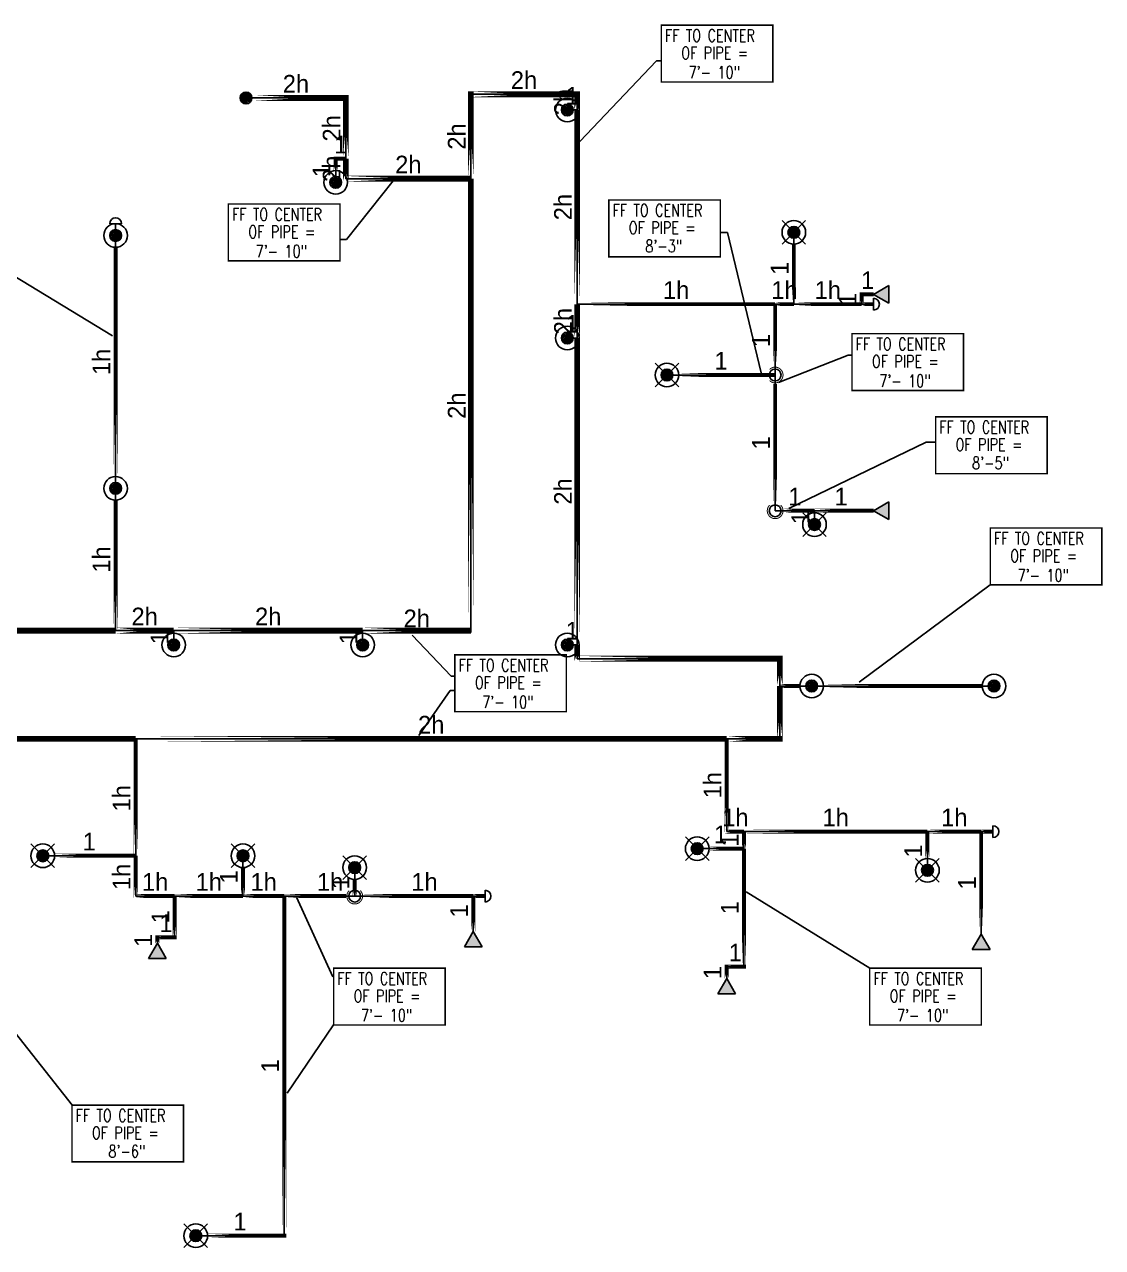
# Model space of a CAD drawing. Header units: inches. Extents: x -4476 to 3539, y -1861 to 3977.
# Drawn here: x -560 to -12, y 12 to 634 of the extents above; entities that cross this region are included whole.
import ezdxf
from ezdxf.enums import TextEntityAlignment as Align

# ---------------------------------------------------------------- set-up
doc = ezdxf.new("R2010")
doc.units = ezdxf.units.IN
doc.header["$MEASUREMENT"] = 0
for name, color, linetype in [('Coordination', 1, 'Continuous'), ('headdn', 1, 'Continuous'), ('PIPEBL', 1, 'Continuous'), ('pipemn', 1, 'Continuous'), ('PIPESPC', 1, 'Continuous'), ('spk-cap', 1, 'Continuous'), ('spk-pipedrop', 1, 'Continuous'), ('spk-piperise', 1, 'Continuous'), ('TIDYPIPE', 1, 'Continuous')]:
    doc.layers.add(name, color=color, linetype=linetype)
doc.styles.add('PDA1', font='ROMAND', dxfattribs={"width": 0.755})
doc.styles.add('PIPE', font='PIPE.SHX')
doc.dimstyles.get("Standard").update_dxf_attribs({"dimtxt": 0.18, "dimasz": 0.18, "dimexe": 0.18, "dimexo": 0.0625, "dimgap": 0.09, "dimtad": 0, "dimtih": 1, "dimtoh": 1, "dimdec": 4, "dimzin": 0, "dimdsep": 46, "dimtxsty": 'Standard', "dimcen": 0.09, "dimadec": 0, "dimazin": 0, "dimtfac": 1, "dimtdec": 4, "dimtofl": 0, "dimtmove": 0, "dimatfit": 3, "dimfxl": 1, "dimtolj": 1, "dimtzin": 0, "dimarcsym": 0})

# ---------------------------------------------------------------- blocks, each defined once
blk = doc.blocks.new('side2')
for p, q in [((0, 0), (7.79, 4.5)), ((7.79, -4.5), (0, 0)), ((7.79, 4.5), (7.79, -4.5))]:
    blk.add_line(p, q)
blk.add_solid([(7.79, -4.5), (0, 0), (7.79, 4.5)])
blk = doc.blocks.new('dpend2')
for p, q in [((-6, -6), (6, 6)), ((6, -6), (-6, 6))]:
    blk.add_line(p, q)
for radius in [6, 3]:
    blk.add_circle((0, 0), radius)
for points in [[(0, 0), (-3, 0), (-2.08, 2.07)], [(0, 0), (-3, 0), (-2.08, -2.07)], [(0, 0), (0, 3), (-2.12, 2.14)], [(0, 0), (0, -3), (-2.12, -2.14)], [(0, 0), (0, 3), (2.12, 2.14)], [(0, 0), (3, 0), (2.08, 2.07)], [(0, 0), (3, 0), (2.08, -2.07)], [(0, 0), (0, -3), (2.12, -2.14)]]:
    blk.add_solid(points)
blk = doc.blocks.new('dpend1')
for radius in [6, 3]:
    blk.add_circle((0, 0), radius)
for points in [[(0.01, 2.97), (-2.53, -1.59), (-2.62, 1.36)], [(0.01, 2.97), (-2.49, -1.59), (2.52, -1.59)], [(2.52, -1.59), (0.01, 2.97), (2.6, 1.47)], [(2.52, -1.59), (-2.53, -1.59), (0.01, -2.98)]]:
    blk.add_solid(points)
blk = doc.blocks.new('rise')
blk.add_circle((0, 0), 3)
blk = doc.blocks.new('drop')
blk.add_circle((0, 0), 3)
for points in [[(0.01, 2.97), (-2.53, -1.59), (-2.62, 1.36)], [(0.01, 2.97), (-2.49, -1.59), (2.52, -1.59)], [(2.52, -1.59), (0.01, 2.97), (2.6, 1.47)], [(2.52, -1.59), (-2.53, -1.59), (0.01, -2.98)]]:
    blk.add_solid(points)
blk = doc.blocks.new('PIPESPC')
at = {"layer": 'PIPESPC', "style": 'PIPE', "width": 0.9}
blk.add_attdef('SIZE', text='', height=9, dxfattribs=at).set_placement((0, 4.02), align=Align.CENTER)
at = {"layer": 'PIPESPC', "style": 'PIPE', "flags": 1}
blk.add_attdef('SCHED', (25.3, 3.89), '', height=9, dxfattribs=at)
blk = doc.blocks.new('CAP')
blk.add_line((0, 3), (0, -3))
blk.add_arc((0, 0), 3, 270, 90)
blk = doc.blocks.new('vvvvbbbbbbbb')
at = {"layer": 'Coordination', "const_width": 0.75}
blk.add_lwpolyline([(2834.89, 1670.01), (2834.89, 1641.14), (2891.57, 1641.14), (2891.57, 1670.01), (2834.89, 1670.01)], dxfattribs=at)
at = {"layer": 'Coordination', "style": 'PDA1', "width": 0.755}
for s, p in [('FF TO CENTER', (2836.77, 1661.59)), ('OF PIPE = ', (2845.03, 1652.74)), ('7\'- 10"', (2848.77, 1642.88))]:
    blk.add_text(s, height=6.3, dxfattribs=at).set_placement(p)
blk = doc.blocks.new('TIDYRUN')
at = {"const_width": 0.5}
blk.add_lwpolyline([(-2.83, 2.83, -2.414214), (-2.83, -2.83, -1.737895)], format="xyb", dxfattribs=at)

msp = doc.modelspace()

# ---------------------------------------------------------------- linework, layer by layer
at = {"layer": 'Coordination', "const_width": 0.75}
for points in [[(-262.9, 544.9), (-262.9, 516.03), (-206.22, 516.03), (-206.22, 544.9), (-262.9, 544.9)], [(-96.83, 434.7), (-96.83, 405.83), (-40.16, 405.83), (-40.16, 434.7), (-96.83, 434.7)], [(-535.75, 84.86), (-535.75, 55.99), (-479.08, 55.99), (-479.08, 84.86), (-535.75, 84.86)]]:
    msp.add_lwpolyline(points, dxfattribs=at)
at = {"layer": 'PIPEBL'}
for p, q in [((-284, 590.66), (-279, 590.66)), ((-401.69, 553.85), (-401.69, 565.85)), ((-401.69, 565.85), (-396.57, 565.85)), ((-513.56, 526.84), (-513.56, 532.84)), ((-168.86, 491.93), (-168.86, 528.43)), ((-513.56, 398.32), (-513.56, 526.84)), ((-279, 491.93), (-178.36, 491.93)), ((-178.36, 491.93), (-168.86, 491.93)), ((-178.36, 455.93), (-178.36, 491.93)), ((-168.86, 491.93), (-134.36, 491.93)), ((-134.36, 491.93), (-134.36, 496.93)), ((-134.36, 496.93), (-128.36, 496.93)), ((-134.36, 491.93), (-128.36, 491.93)), ((-284, 474.74), (-279, 474.74)), ((-233.36, 455.93), (-178.36, 455.93)), ((-178.36, 386.93), (-178.36, 455.93)), ((-513.56, 326), (-513.56, 398.32)), ((-178.36, 386.93), (-158.36, 386.93)), ((-158.36, 386.93), (-128.36, 386.93)), ((-158.36, 379.93), (-158.36, 386.93)), ((-484, 318.74), (-484, 326)), ((-388, 318.74), (-388, 326)), ((-284, 318.74), (-279, 318.74)), ((-159.78, 297.86), (-176, 297.86)), ((-159.78, 297.86), (-67.15, 297.86)), ((-503.31, 211.58), (-503.31, 271)), ((-202.97, 223.87), (-202.97, 271)), ((-202.97, 223.87), (-194.22, 223.87)), ((-194.22, 223.87), (-100.97, 223.87)), ((-194.22, 215.21), (-194.22, 223.87)), ((-100.97, 223.87), (-73.66, 223.87)), ((-100.97, 204.21), (-100.97, 223.87)), ((-73.66, 171.71), (-73.66, 223.87)), ((-73.66, 223.87), (-67.66, 223.87)), ((-550.56, 211.58), (-503.31, 211.58)), ((-503.31, 191.08), (-503.31, 211.58)), ((-448.81, 191.08), (-448.81, 211.58)), ((-217.97, 215.21), (-194.22, 215.21)), ((-194.22, 155.21), (-194.22, 215.21)), ((-392.04, 191.08), (-392.04, 205.58)), ((-503.31, 191.08), (-483.56, 191.08)), ((-483.56, 170.08), (-483.56, 191.08)), ((-483.56, 191.08), (-448.81, 191.08)), ((-448.81, 191.08), (-427.81, 191.08)), ((-427.81, 191.08), (-392.04, 191.08)), ((-427.81, 18.46), (-427.81, 191.08)), ((-392.04, 191.08), (-331.81, 191.08)), ((-331.81, 173.08), (-331.81, 191.08)), ((-331.81, 191.08), (-325.81, 191.08)), ((-492.31, 167.08), (-492.31, 170.08)), ((-492.31, 170.08), (-483.56, 170.08)), ((-202.97, 149.21), (-202.97, 155.21)), ((-202.97, 155.21), (-194.22, 155.21)), ((-472.81, 18.46), (-427.81, 18.46))]:
    msp.add_line(p, q, dxfattribs=at)
at = {"layer": 'pipemn'}
for p, q in [((-333, 598.63), (-279, 598.63)), ((-333, 555.7), (-333, 598.63)), ((-279, 590.66), (-279, 598.63)), ((-447.25, 596.75), (-396.57, 596.75)), ((-396.57, 596.75), (-396.57, 565.85)), ((-279, 491.93), (-279, 590.66)), ((-396.57, 565.85), (-396.57, 555.7)), ((-396.57, 555.7), (-333, 555.7)), ((-333, 555.7), (-333, 325)), ((-279, 474.74), (-279, 491.93)), ((-279, 474.74), (-279, 318.74)), ((-624.63, 326), (-513.56, 326)), ((-513.56, 326), (-484, 326)), ((-484, 326), (-388, 326)), ((-388, 326), (-333, 326)), ((-279, 318.74), (-279, 311.75)), ((-279, 311.75), (-176, 311.75)), ((-176, 311.75), (-176, 297.86)), ((-176, 297.86), (-176, 271)), ((-728.49, 271), (-503.31, 271)), ((-503.31, 271), (-202.97, 271)), ((-176, 271), (-202.97, 271))]:
    msp.add_line(p, q, dxfattribs=at)
at = {"layer": 'TIDYPIPE'}
for points, const_width in [([(-442.75, 596.75), (-395.07, 596.75)], 3), ([(-396.57, 565.85), (-396.57, 598.25)], 3), ([(-334.5, 598.63), (-277.5, 598.63)], 3), ([(-333, 555.7), (-333, 600.13)], 3), ([(-279, 590.66), (-279, 600.13)], 3), ([(-279, 491.93), (-279, 590.66)], 3), ([(-402.69, 565.85), (-396.57, 565.85)], 2), ([(-401.69, 559.85), (-401.69, 566.85)], 2), ([(-396.57, 554.2), (-396.57, 565.85)], 3), ([(-398.07, 555.7), (-333, 555.7)], 3), ([(-333, 326), (-333, 555.7)], 3), ([(-168.86, 491.93), (-168.86, 522.43)], 2), ([(-513.56, 404.32), (-513.56, 520.84)], 2), ([(-135.36, 496.93), (-128.36, 496.93)], 2), ([(-134.36, 491.93), (-134.36, 497.93)], 2), ([(-279, 474.74), (-279, 491.93)], 3), ([(-279, 491.93), (-178.36, 491.93)], 2), ([(-178.36, 460.43), (-178.36, 491.93)], 2), ([(-178.36, 491.93), (-168.86, 491.93)], 2), ([(-168.86, 491.93), (-134.36, 491.93)], 2), ([(-134.36, 491.93), (-128.36, 491.93)], 2), ([(-279, 318.74), (-279, 474.74)], 3), ([(-227.36, 455.93), (-178.36, 455.93)], 2), ([(-178.36, 386.93), (-178.36, 451.43)], 2), ([(-513.56, 326), (-513.56, 392.32)], 2), ([(-173.86, 386.93), (-158.36, 386.93)], 2), ([(-158.36, 386.93), (-128.36, 386.93)], 2), ([(-624.63, 326), (-513.56, 326)], 3), ([(-513.56, 326), (-484, 326)], 3), ([(-484, 326), (-388, 326)], 3), ([(-388, 326), (-333, 326)], 3), ([(-279, 310.25), (-279, 318.74)], 3), ([(-280.5, 311.75), (-174.5, 311.75)], 3), ([(-176, 297.86), (-176, 313.25)], 3), ([(-176, 269.5), (-176, 297.86)], 3), ([(-176, 297.86), (-165.78, 297.86)], 2), ([(-153.78, 297.86), (-73.15, 297.86)], 2), ([(-728.49, 271), (-503.31, 271)], 3), ([(-503.31, 271), (-202.97, 271)], 3), ([(-503.31, 211.58), (-503.31, 271)], 2), ([(-202.97, 271), (-174.5, 271)], 3), ([(-202.97, 222.87), (-202.97, 271)], 2), ([(-203.97, 223.87), (-194.22, 223.87)], 2), ([(-194.22, 215.21), (-194.22, 223.87)], 2), ([(-194.22, 223.87), (-100.97, 223.87)], 2), ([(-100.97, 223.87), (-73.66, 223.87)], 2), ([(-100.97, 210.21), (-100.97, 223.87)], 2), ([(-73.66, 223.87), (-67.66, 223.87)], 2), ([(-73.66, 171.71), (-73.66, 223.87)], 2), ([(-544.56, 211.58), (-503.31, 211.58)], 2), ([(-503.31, 190.08), (-503.31, 211.58)], 2), ([(-211.97, 215.21), (-194.22, 215.21)], 2), ([(-194.22, 154.21), (-194.22, 215.21)], 2), ([(-448.81, 191.08), (-448.81, 205.58)], 2), ([(-392.04, 191.08), (-392.04, 199.58)], 2), ([(-504.31, 191.08), (-483.56, 191.08)], 2), ([(-483.56, 169.08), (-483.56, 191.08)], 2), ([(-483.56, 191.08), (-448.81, 191.08)], 2), ([(-448.81, 191.08), (-427.81, 191.08)], 2), ([(-427.81, 17.46), (-427.81, 191.08)], 2), ([(-427.81, 191.08), (-396.54, 191.08)], 2), ([(-387.54, 191.08), (-331.81, 191.08)], 2), ([(-331.81, 173.08), (-331.81, 191.08)], 2), ([(-331.81, 191.08), (-325.81, 191.08)], 2), ([(-493.31, 170.08), (-482.56, 170.08)], 2), ([(-492.31, 167.08), (-492.31, 171.08)], 2), ([(-203.97, 155.21), (-193.22, 155.21)], 2), ([(-202.97, 149.21), (-202.97, 156.21)], 2), ([(-466.81, 18.46), (-426.81, 18.46)], 2)]:
    msp.add_lwpolyline(points, close=True, dxfattribs=dict(at, const_width=const_width))

# ---------------------------------------------------------------- block references
at = {"layer": 'headdn'}
for name, p in [('dpend1', (-284, 590.66)), ('dpend1', (-401.69, 553.85)), ('dpend1', (-513.56, 526.84)), ('dpend1', (-284, 474.74)), ('dpend1', (-513.56, 398.32)), ('dpend1', (-484, 318.74)), ('dpend1', (-388, 318.74)), ('dpend1', (-284, 318.74)), ('dpend1', (-159.78, 297.86)), ('dpend1', (-67.15, 297.86)), ('dpend2', (-550.56, 211.58)), ('dpend2', (-448.81, 211.58)), ('dpend2', (-217.97, 215.21)), ('dpend2', (-392.04, 205.58)), ('dpend2', (-100.97, 204.21)), ('dpend2', (-472.81, 18.46))]:
    msp.add_blockref(name, p, dxfattribs=at)
at = {"layer": 'headdn', "extrusion": (0, 0, -1), "zscale": -1}
for name, p, rotation in [('dpend2', (168.86, 528.43), 90), ('side2', (128.36, 496.93), 180), ('dpend2', (233.36, 455.93), 90), ('dpend2', (158.36, 379.93), 90), ('side2', (128.36, 386.93), 180)]:
    msp.add_blockref(name, p, dxfattribs=dict(at, rotation=rotation))
at = {"layer": 'headdn', "rotation": 270}
for p in [(-331.81, 173.08), (-73.66, 171.71), (-492.31, 167.08), (-202.97, 149.21)]:
    msp.add_blockref('side2', p, dxfattribs=at)
at = {"layer": 'PIPESPC'}
for p in [(-3071.11, -1036.28), (-3291.13, -1127.2), (-2974.22, -1193.06), (-2903.93, -1291.86), (-3176.01, -1356.33), (-3237.66, -1515.57), (-2965.2, -1515.57)]:
    msp.add_blockref('vvvvbbbbbbbb', p, dxfattribs=at)
ref = msp.add_blockref('PIPESPC', (-306, 598.63), dxfattribs=at)
ref.add_attrib('SIZE', '2h', dxfattribs={"color": 0, "height": 9, "style": 'PIPE'}).set_placement((-306, 598.63), align=Align.BOTTOM_CENTER)
ref = msp.add_blockref('PIPESPC', (-421.91, 596.75), dxfattribs=at)
ref.add_attrib('SIZE', '2h', dxfattribs={"color": 0, "height": 9, "style": 'PIPE'}).set_placement((-421.91, 596.75), align=Align.BOTTOM_CENTER)
ref = msp.add_blockref('PIPESPC', (-279, 594.64), dxfattribs=dict(at, rotation=90))
ref.add_attrib('SIZE', '2h', dxfattribs={"color": 0, "height": 9, "rotation": 90, "style": 'PIPE'}).set_placement((-279, 594.64), align=Align.BOTTOM_CENTER)
ref = msp.add_blockref('PIPESPC', (-281.5, 590.66), dxfattribs=at)
ref.add_attrib('SIZE', '1', dxfattribs={"color": 0, "height": 9, "style": 'PIPE'}).set_placement((-281.5, 590.66), align=Align.BOTTOM_CENTER)
ref = msp.add_blockref('PIPESPC', (-396.57, 581.3), dxfattribs=dict(at, rotation=90))
ref.add_attrib('SIZE', '2h', dxfattribs={"color": 0, "height": 9, "rotation": 90, "style": 'PIPE'}).set_placement((-396.57, 581.3), align=Align.BOTTOM_CENTER)
ref = msp.add_blockref('PIPESPC', (-333, 577.16), dxfattribs=dict(at, rotation=90))
ref.add_attrib('SIZE', '2h', dxfattribs={"color": 0, "height": 9, "rotation": 90, "style": 'PIPE'}).set_placement((-333, 577.16), align=Align.BOTTOM_CENTER)
ref = msp.add_blockref('PIPESPC', (-399.13, 565.85), dxfattribs=at)
ref.add_attrib('SIZE', '1', dxfattribs={"color": 0, "height": 9, "style": 'PIPE'}).set_placement((-399.13, 565.85), align=Align.BOTTOM_CENTER)
ref = msp.add_blockref('PIPESPC', (-396.57, 560.77), dxfattribs=dict(at, rotation=90))
ref.add_attrib('SIZE', '2h', dxfattribs={"color": 0, "height": 9, "rotation": 90, "style": 'PIPE'}).set_placement((-396.57, 560.77), align=Align.BOTTOM_CENTER)
ref = msp.add_blockref('PIPESPC', (-364.79, 555.7), dxfattribs=at)
ref.add_attrib('SIZE', '2h', dxfattribs={"color": 0, "height": 9, "style": 'PIPE'}).set_placement((-364.79, 555.7), align=Align.BOTTOM_CENTER)
ref = msp.add_blockref('PIPESPC', (-401.69, 559.85), dxfattribs=dict(at, rotation=90))
ref.add_attrib('SIZE', '1', dxfattribs={"color": 0, "height": 9, "rotation": 90, "style": 'PIPE'}).set_placement((-401.69, 559.85), align=Align.BOTTOM_CENTER)
ref = msp.add_blockref('PIPESPC', (-279, 541.29), dxfattribs=dict(at, rotation=90))
ref.add_attrib('SIZE', '2h', dxfattribs={"color": 0, "height": 9, "rotation": 90, "style": 'PIPE'}).set_placement((-279, 541.29), align=Align.BOTTOM_CENTER)
ref = msp.add_blockref('PIPESPC', (-168.86, 510.18), dxfattribs=dict(at, rotation=90))
ref.add_attrib('SIZE', '1', dxfattribs={"color": 0, "height": 9, "rotation": 90, "style": 'PIPE'}).set_placement((-168.86, 510.18), align=Align.BOTTOM_CENTER)
ref = msp.add_blockref('PIPESPC', (-228.68, 491.93), dxfattribs=at)
ref.add_attrib('SIZE', '1h', dxfattribs={"color": 0, "height": 9, "style": 'PIPE'}).set_placement((-228.68, 491.93), align=Align.BOTTOM_CENTER)
ref = msp.add_blockref('PIPESPC', (-173.61, 491.93), dxfattribs=at)
ref.add_attrib('SIZE', '1h', dxfattribs={"color": 0, "height": 9, "style": 'PIPE'}).set_placement((-173.61, 491.93), align=Align.BOTTOM_CENTER)
ref = msp.add_blockref('PIPESPC', (-151.61, 491.93), dxfattribs=at)
ref.add_attrib('SIZE', '1h', dxfattribs={"color": 0, "height": 9, "style": 'PIPE'}).set_placement((-151.61, 491.93), align=Align.BOTTOM_CENTER)
ref = msp.add_blockref('PIPESPC', (-131.36, 496.93), dxfattribs=at)
ref.add_attrib('SIZE', '1', dxfattribs={"color": 0, "height": 9, "style": 'PIPE'}).set_placement((-131.36, 496.93), align=Align.BOTTOM_CENTER)
ref = msp.add_blockref('PIPESPC', (-134.36, 494.43), dxfattribs=dict(at, rotation=90))
ref.add_attrib('SIZE', '1', dxfattribs={"color": 0, "height": 9, "rotation": 90, "style": 'PIPE'}).set_placement((-134.36, 494.43), align=Align.BOTTOM_CENTER)
ref = msp.add_blockref('PIPESPC', (-279, 483.33), dxfattribs=dict(at, rotation=90))
ref.add_attrib('SIZE', '2h', dxfattribs={"color": 0, "height": 9, "rotation": 90, "style": 'PIPE'}).set_placement((-279, 483.33), align=Align.BOTTOM_CENTER)
ref = msp.add_blockref('PIPESPC', (-281.5, 474.74), dxfattribs=at)
ref.add_attrib('SIZE', '1', dxfattribs={"color": 0, "height": 9, "style": 'PIPE'}).set_placement((-281.5, 474.74), align=Align.BOTTOM_CENTER)
ref = msp.add_blockref('PIPESPC', (-178.36, 473.43), dxfattribs=dict(at, rotation=89.9999999999971))
ref.add_attrib('SIZE', '1', dxfattribs={"color": 0, "height": 9, "rotation": 90, "style": 'PIPE'}).set_placement((-178.36, 473.43), align=Align.BOTTOM_CENTER)
ref = msp.add_blockref('PIPESPC', (-513.56, 462.58), dxfattribs=dict(at, rotation=90))
ref.add_attrib('SIZE', '1h', dxfattribs={"color": 0, "height": 9, "rotation": 90, "style": 'PIPE'}).set_placement((-513.56, 462.58), align=Align.BOTTOM_CENTER)
ref = msp.add_blockref('PIPESPC', (-205.86, 455.93), dxfattribs=at)
ref.add_attrib('SIZE', '1', dxfattribs={"color": 0, "height": 9, "style": 'PIPE'}).set_placement((-205.86, 455.93), align=Align.BOTTOM_CENTER)
ref = msp.add_blockref('PIPESPC', (-333, 440.35), dxfattribs=dict(at, rotation=90))
ref.add_attrib('SIZE', '2h', dxfattribs={"color": 0, "height": 9, "rotation": 90, "style": 'PIPE'}).set_placement((-333, 440.35), align=Align.BOTTOM_CENTER)
ref = msp.add_blockref('PIPESPC', (-178.36, 421.43), dxfattribs=dict(at, rotation=90))
ref.add_attrib('SIZE', '1', dxfattribs={"color": 0, "height": 9, "rotation": 90, "style": 'PIPE'}).set_placement((-178.36, 421.43), align=Align.BOTTOM_CENTER)
ref = msp.add_blockref('PIPESPC', (-279, 396.74), dxfattribs=dict(at, rotation=90.00000000000061))
ref.add_attrib('SIZE', '2h', dxfattribs={"color": 0, "height": 9, "rotation": 90, "style": 'PIPE'}).set_placement((-279, 396.74), align=Align.BOTTOM_CENTER)
ref = msp.add_blockref('PIPESPC', (-168.36, 386.93), dxfattribs=at)
ref.add_attrib('SIZE', '1', dxfattribs={"color": 0, "height": 9, "style": 'PIPE'}).set_placement((-168.36, 386.93), align=Align.BOTTOM_CENTER)
ref = msp.add_blockref('PIPESPC', (-144.86, 386.93), dxfattribs=at)
ref.add_attrib('SIZE', '1', dxfattribs={"color": 0, "height": 9, "style": 'PIPE'}).set_placement((-144.86, 386.93), align=Align.BOTTOM_CENTER)
ref = msp.add_blockref('PIPESPC', (-158.36, 383.43), dxfattribs=dict(at, rotation=90))
ref.add_attrib('SIZE', '1', dxfattribs={"color": 0, "height": 9, "rotation": 90, "style": 'PIPE'}).set_placement((-158.36, 383.43), align=Align.BOTTOM_CENTER)
ref = msp.add_blockref('PIPESPC', (-513.56, 362.16), dxfattribs=dict(at, rotation=90))
ref.add_attrib('SIZE', '1h', dxfattribs={"color": 0, "height": 9, "rotation": 90, "style": 'PIPE'}).set_placement((-513.56, 362.16), align=Align.BOTTOM_CENTER)
ref = msp.add_blockref('PIPESPC', (-498.78, 326), dxfattribs=at)
ref.add_attrib('SIZE', '2h', dxfattribs={"color": 0, "height": 9, "style": 'PIPE'}).set_placement((-498.78, 326), align=Align.BOTTOM_CENTER)
ref = msp.add_blockref('PIPESPC', (-436, 326), dxfattribs=at)
ref.add_attrib('SIZE', '2h', dxfattribs={"color": 0, "height": 9, "style": 'PIPE'}).set_placement((-436, 326), align=Align.BOTTOM_CENTER)
ref = msp.add_blockref('PIPESPC', (-360.5, 325), dxfattribs=at)
ref.add_attrib('SIZE', '2h', dxfattribs={"color": 0, "height": 9, "style": 'PIPE'}).set_placement((-360.5, 325), align=Align.BOTTOM_CENTER)
ref = msp.add_blockref('PIPESPC', (-281.5, 318.74), dxfattribs=at)
ref.add_attrib('SIZE', '1', dxfattribs={"color": 0, "height": 9, "style": 'PIPE'}).set_placement((-281.5, 318.74), align=Align.BOTTOM_CENTER)
ref = msp.add_blockref('PIPESPC', (-484, 322.37), dxfattribs=dict(at, rotation=90))
ref.add_attrib('SIZE', '1', dxfattribs={"color": 0, "height": 9, "rotation": 90, "style": 'PIPE'}).set_placement((-484, 322.37), align=Align.BOTTOM_CENTER)
ref = msp.add_blockref('PIPESPC', (-388, 322.37), dxfattribs=dict(at, rotation=90))
ref.add_attrib('SIZE', '1', dxfattribs={"color": 0, "height": 9, "rotation": 90, "style": 'PIPE'}).set_placement((-388, 322.37), align=Align.BOTTOM_CENTER)
ref = msp.add_blockref('PIPESPC', (-353.14, 271), dxfattribs=at)
ref.add_attrib('SIZE', '2h', dxfattribs={"color": 0, "height": 9, "style": 'PIPE'}).set_placement((-353.14, 271), align=Align.BOTTOM_CENTER)
ref = msp.add_blockref('PIPESPC', (-202.97, 247.43), dxfattribs=dict(at, rotation=90))
ref.add_attrib('SIZE', '1h', dxfattribs={"color": 0, "height": 9, "rotation": 90, "style": 'PIPE'}).set_placement((-202.97, 247.43), align=Align.BOTTOM_CENTER)
ref = msp.add_blockref('PIPESPC', (-503.31, 240.79), dxfattribs=dict(at, rotation=90))
ref.add_attrib('SIZE', '1h', dxfattribs={"color": 0, "height": 9, "rotation": 90, "style": 'PIPE'}).set_placement((-503.31, 240.79), align=Align.BOTTOM_CENTER)
ref = msp.add_blockref('PIPESPC', (-198.6, 223.87), dxfattribs=at)
ref.add_attrib('SIZE', '1h', dxfattribs={"color": 0, "height": 9, "style": 'PIPE'}).set_placement((-198.6, 223.87), align=Align.BOTTOM_CENTER)
ref = msp.add_blockref('PIPESPC', (-147.6, 223.87), dxfattribs=at)
ref.add_attrib('SIZE', '1h', dxfattribs={"color": 0, "height": 9, "style": 'PIPE'}).set_placement((-147.6, 223.87), align=Align.BOTTOM_CENTER)
ref = msp.add_blockref('PIPESPC', (-87.31, 223.87), dxfattribs=at)
ref.add_attrib('SIZE', '1h', dxfattribs={"color": 0, "height": 9, "style": 'PIPE'}).set_placement((-87.31, 223.87), align=Align.BOTTOM_CENTER)
ref = msp.add_blockref('PIPESPC', (-206.1, 215.21), dxfattribs=at)
ref.add_attrib('SIZE', '1', dxfattribs={"color": 0, "height": 9, "style": 'PIPE'}).set_placement((-206.1, 215.21), align=Align.BOTTOM_CENTER)
ref = msp.add_blockref('PIPESPC', (-526.94, 211.58), dxfattribs=at)
ref.add_attrib('SIZE', '1', dxfattribs={"color": 0, "height": 9, "style": 'PIPE'}).set_placement((-526.94, 211.58), align=Align.BOTTOM_CENTER)
ref = msp.add_blockref('PIPESPC', (-194.22, 219.54), dxfattribs=dict(at, rotation=90))
ref.add_attrib('SIZE', '1', dxfattribs={"color": 0, "height": 9, "rotation": 90, "style": 'PIPE'}).set_placement((-194.22, 219.54), align=Align.BOTTOM_CENTER)
ref = msp.add_blockref('PIPESPC', (-100.97, 214.04), dxfattribs=dict(at, rotation=90.00000000000529))
ref.add_attrib('SIZE', '1', dxfattribs={"color": 0, "height": 9, "rotation": 90, "style": 'PIPE'}).set_placement((-100.97, 214.04), align=Align.BOTTOM_CENTER)
ref = msp.add_blockref('PIPESPC', (-503.31, 200.83), dxfattribs=dict(at, rotation=90))
ref.add_attrib('SIZE', '1h', dxfattribs={"color": 0, "height": 9, "rotation": 90, "style": 'PIPE'}).set_placement((-503.31, 200.83), align=Align.BOTTOM_CENTER)
ref = msp.add_blockref('PIPESPC', (-493.44, 191.08), dxfattribs=at)
ref.add_attrib('SIZE', '1h', dxfattribs={"color": 0, "height": 9, "style": 'PIPE'}).set_placement((-493.44, 191.08), align=Align.BOTTOM_CENTER)
ref = msp.add_blockref('PIPESPC', (-466.19, 191.08), dxfattribs=at)
ref.add_attrib('SIZE', '1h', dxfattribs={"color": 0, "height": 9, "style": 'PIPE'}).set_placement((-466.19, 191.08), align=Align.BOTTOM_CENTER)
ref = msp.add_blockref('PIPESPC', (-448.81, 200.83), dxfattribs=dict(at, rotation=89.99999999999132))
ref.add_attrib('SIZE', '1', dxfattribs={"color": 0, "height": 9, "rotation": 90, "style": 'PIPE'}).set_placement((-448.81, 200.83), align=Align.BOTTOM_CENTER)
ref = msp.add_blockref('PIPESPC', (-438.31, 191.08), dxfattribs=at)
ref.add_attrib('SIZE', '1h', dxfattribs={"color": 0, "height": 9, "style": 'PIPE'}).set_placement((-438.31, 191.08), align=Align.BOTTOM_CENTER)
ref = msp.add_blockref('PIPESPC', (-404.56, 191.08), dxfattribs=at)
ref.add_attrib('SIZE', '1h', dxfattribs={"color": 0, "height": 9, "style": 'PIPE'}).set_placement((-404.56, 191.08), align=Align.BOTTOM_CENTER)
ref = msp.add_blockref('PIPESPC', (-392.04, 197.83), dxfattribs=dict(at, rotation=90))
ref.add_attrib('SIZE', '1', dxfattribs={"color": 0, "height": 9, "rotation": 90, "style": 'PIPE'}).set_placement((-392.04, 197.83), align=Align.BOTTOM_CENTER)
ref = msp.add_blockref('PIPESPC', (-356.56, 191.08), dxfattribs=at)
ref.add_attrib('SIZE', '1h', dxfattribs={"color": 0, "height": 9, "style": 'PIPE'}).set_placement((-356.56, 191.08), align=Align.BOTTOM_CENTER)
ref = msp.add_blockref('PIPESPC', (-73.66, 197.79), dxfattribs=dict(at, rotation=90))
ref.add_attrib('SIZE', '1', dxfattribs={"color": 0, "height": 9, "rotation": 90, "style": 'PIPE'}).set_placement((-73.66, 197.79), align=Align.BOTTOM_CENTER)
ref = msp.add_blockref('PIPESPC', (-73.66, 197.79), dxfattribs=dict(at, rotation=90))
ref.add_attrib('SIZE', '1', dxfattribs={"color": 0, "height": 9, "rotation": 90, "style": 'PIPE'}).set_placement((-73.66, 197.79), align=Align.BOTTOM_CENTER)
ref = msp.add_blockref('PIPESPC', (-194.22, 185.21), dxfattribs=dict(at, rotation=89.99999999999653))
ref.add_attrib('SIZE', '1', dxfattribs={"color": 0, "height": 9, "rotation": 90, "style": 'PIPE'}).set_placement((-194.22, 185.21), align=Align.BOTTOM_CENTER)
ref = msp.add_blockref('PIPESPC', (-483.56, 180.58), dxfattribs=dict(at, rotation=90))
ref.add_attrib('SIZE', '1', dxfattribs={"color": 0, "height": 9, "rotation": 90, "style": 'PIPE'}).set_placement((-483.56, 180.58), align=Align.BOTTOM_CENTER)
ref = msp.add_blockref('PIPESPC', (-487.94, 170.08), dxfattribs=at)
ref.add_attrib('SIZE', '1', dxfattribs={"color": 0, "height": 9, "style": 'PIPE'}).set_placement((-487.94, 170.08), align=Align.BOTTOM_CENTER)
ref = msp.add_blockref('PIPESPC', (-331.81, 183.58), dxfattribs=dict(at, rotation=90))
ref.add_attrib('SIZE', '1', dxfattribs={"color": 0, "height": 9, "rotation": 90, "style": 'PIPE'}).set_placement((-331.81, 183.58), align=Align.BOTTOM_CENTER)
ref = msp.add_blockref('PIPESPC', (-492.31, 168.58), dxfattribs=dict(at, rotation=90))
ref.add_attrib('SIZE', '1', dxfattribs={"color": 0, "height": 9, "rotation": 90, "style": 'PIPE'}).set_placement((-492.31, 168.58), align=Align.BOTTOM_CENTER)
ref = msp.add_blockref('PIPESPC', (-198.6, 155.21), dxfattribs=at)
ref.add_attrib('SIZE', '1', dxfattribs={"color": 0, "height": 9, "style": 'PIPE'}).set_placement((-198.6, 155.21), align=Align.BOTTOM_CENTER)
ref = msp.add_blockref('PIPESPC', (-202.97, 152.21), dxfattribs=dict(at, rotation=90))
ref.add_attrib('SIZE', '1', dxfattribs={"color": 0, "height": 9, "rotation": 90, "style": 'PIPE'}).set_placement((-202.97, 152.21), align=Align.BOTTOM_CENTER)
ref = msp.add_blockref('PIPESPC', (-427.81, 104.77), dxfattribs=dict(at, rotation=90))
ref.add_attrib('SIZE', '1', dxfattribs={"color": 0, "height": 9, "rotation": 90, "style": 'PIPE'}).set_placement((-427.81, 104.77), align=Align.BOTTOM_CENTER)
ref = msp.add_blockref('PIPESPC', (-450.31, 18.46), dxfattribs=at)
ref.add_attrib('SIZE', '1', dxfattribs={"color": 0, "height": 9, "style": 'PIPE'}).set_placement((-450.31, 18.46), align=Align.BOTTOM_CENTER)
at = {"layer": 'spk-cap', "rotation": 90.00000000002773}
msp.add_blockref('CAP', (-513.56, 532.84), dxfattribs=at)
at = {"layer": 'spk-cap'}
for p in [(-128.36, 491.93), (-67.66, 223.87), (-325.81, 191.08)]:
    msp.add_blockref('CAP', p, dxfattribs=at)
at = {"layer": 'spk-pipedrop', "rotation": 180.0000000000555}
msp.add_blockref('drop', (-447.25, 596.75), dxfattribs=at)
at = {"layer": 'spk-piperise'}
for p, rotation in [((-178.36, 455.93), 89.99999982272922), ((-178.36, 386.93), 269.9999998227847), ((-392.04, 191.08), 180.000000000056)]:
    msp.add_blockref('rise', p, dxfattribs=dict(at, rotation=rotation))
at = {"layer": 'TIDYPIPE'}
msp.add_blockref('TIDYRUN', (-178.36, 455.93), dxfattribs=at)
for p, rotation in [((-178.36, 386.93), 269.9999998227014), ((-392.04, 191.08), 270.0000000000072)]:
    msp.add_blockref('TIDYRUN', p, dxfattribs=dict(at, rotation=rotation))

# ---------------------------------------------------------------- texts
at = {"layer": 'Coordination', "style": 'PDA1', "width": 0.755}
for s, p in [('FF TO CENTER', (-261.01, 536.48)), ('OF PIPE = ', (-252.76, 527.62)), ('8\'-3"', (-244.34, 518.31)), ('FF TO CENTER', (-94.95, 426.28)), ('OF PIPE = ', (-86.69, 417.42)), ('8\'-5"', (-78.27, 408.11)), ('FF TO CENTER', (-533.87, 76.43)), ('OF PIPE = ', (-525.62, 67.58)), ('8\'-6"', (-517.19, 58.26))]:
    msp.add_text(s, height=6.3, dxfattribs=at).set_placement(p)

# ---------------------------------------------------------------- leaders
at = {"layer": 'Coordination'}
for points in [[(-277.59, 574.61), (-238.6, 615.69), (-236.51, 615.69)], [(-372.56, 554.64), (-396.2, 524.86), (-399.35, 524.86)], [(-515.19, 475.83), (-603.83, 529.75), (-612.41, 529.75)], [(-185.51, 457.07), (-202.63, 528.37), (-206.05, 528.37)], [(-176.72, 452.19), (-141.22, 466.08), (-139.48, 466.08)], [(-171.43, 388.16), (-101.57, 421.81), (-97.17, 421.81)], [(-135.6, 299.79), (-69.03, 349.28)], [(-362.84, 323.63), (-343.02, 302.82), (-341.28, 302.82)], [(-359.5, 272.75), (-343.5, 295.65), (-341.41, 295.65)], [(-631.33, 206.09), (-535.54, 84.65)], [(-193.12, 193.2), (-130.31, 154.45)], [(-421.55, 190.6), (-403.15, 150.05)], [(-426.31, 90.95), (-402.76, 125.58)]]:
    msp.add_leader(points, dimstyle='Standard', dxfattribs=at)

doc.saveas('drawing.dxf')
